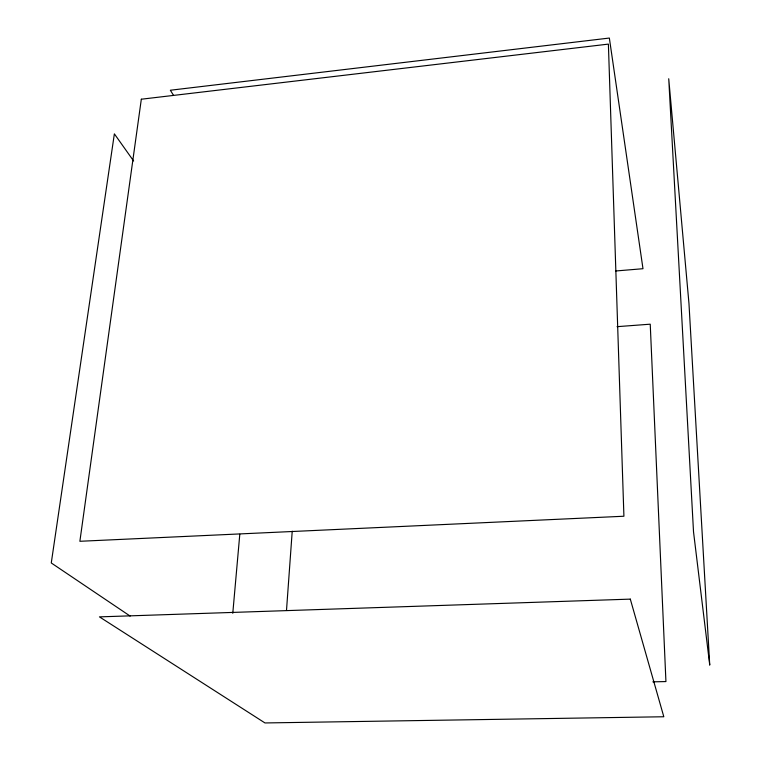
<?xml version="1.0" encoding="UTF-8"?>
<svg xmlns="http://www.w3.org/2000/svg" width="761" height="761" viewBox="0 0 761 761"><rect width="100%" height="100%" fill="white"/><g stroke="black" fill="none" stroke-linecap="round" stroke-linejoin="round"><path stroke-width="1.14" d="M286.497 610.408L292.224 531.197M232.78 613.318L239.801 534.241M615.744 270.983L642.988 268.709L609.352 38.05L170.359 90.236L173.489 95.296M617.047 326.669L650.236 324.186L665.932 681.571L652.852 681.837M130.141 616.087L51.272 562.969L114.369 133.85L133.622 160.999M141.327 99.215L79.876 541.29L623.915 516.234L608.391 44.109L141.327 99.215M630.308 599.126L99.453 616.876L264.98 722.95L663.811 716.757L630.308 599.126M709.728 664.933L693.518 531.825L668.729 78.744L688.971 303.534L709.728 664.933"/></g></svg>
